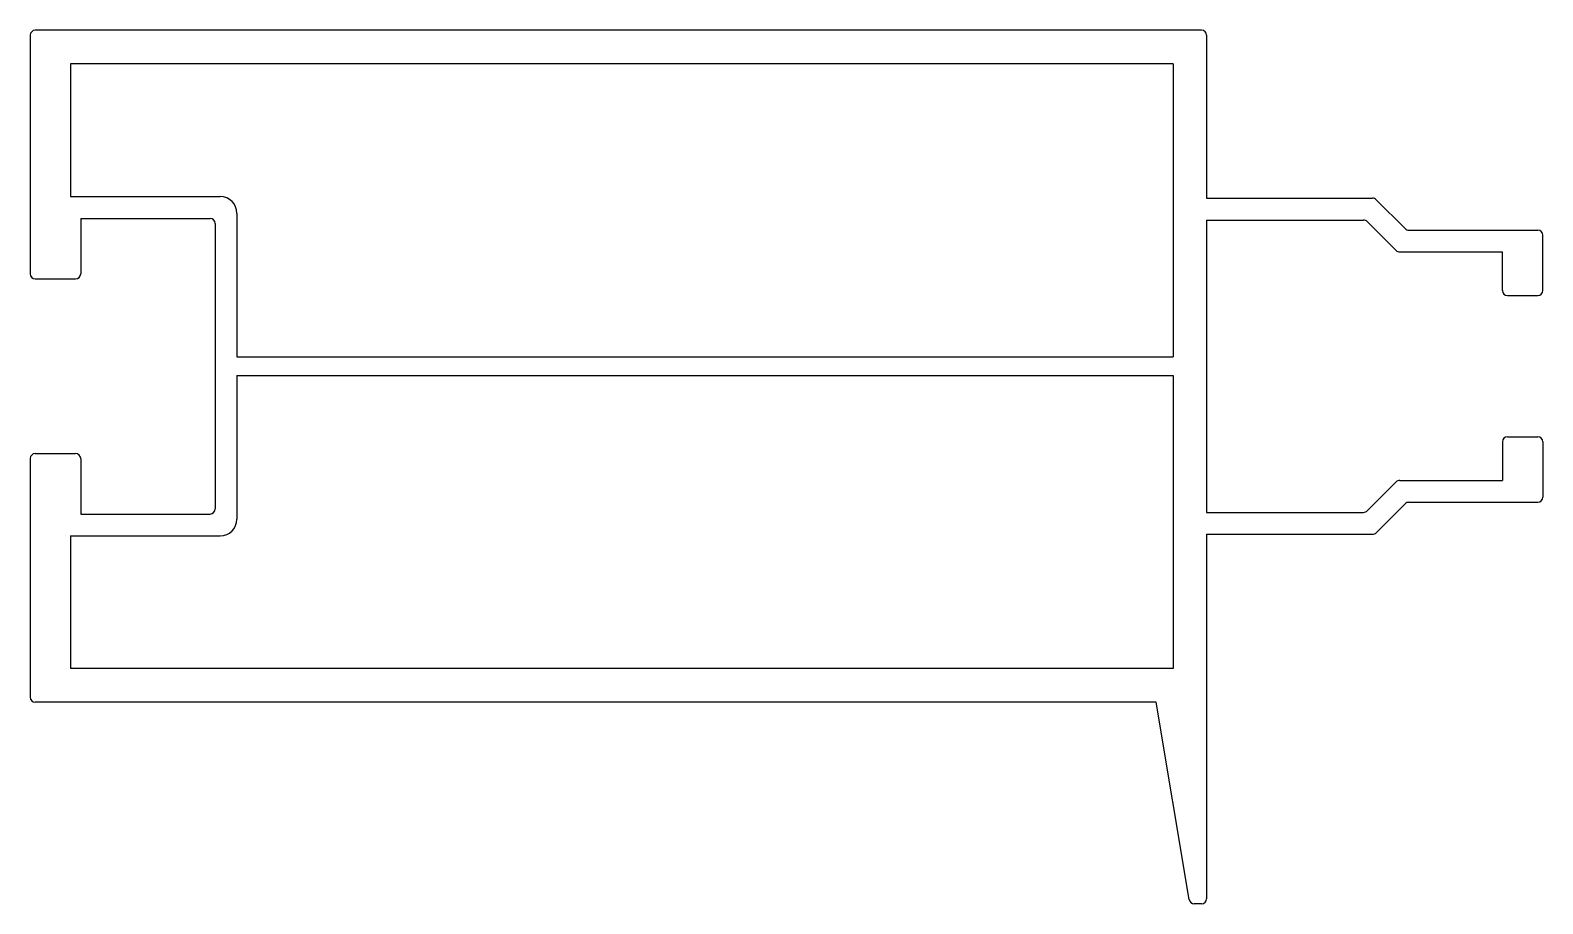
# Model space of a CAD drawing. Extents: x 770.4 to 860.4, y 521.3 to 573.3.
import ezdxf

# ---------------------------------------------------------------- set-up
doc = ezdxf.new("R2010")
doc.units = 0
doc.layers.get('0').update_dxf_attribs({"linetype": 'CONTINUOUS'})

msp = doc.modelspace()

# ---------------------------------------------------------------- linework, layer by layer
for p, q in [((770.379, 572.989), (770.379, 558.789)), ((840.079, 573.289), (770.679, 573.289)), ((840.379, 572.989), (840.379, 563.289)), ((772.779, 571.289), (772.779, 563.389)), ((838.379, 571.289), (772.779, 571.289)), ((838.379, 571.289), (838.379, 553.839)), ((772.779, 563.389), (781.679, 563.389)), ((840.379, 563.289), (850.254, 563.289)), ((850.467, 563.201), (852.191, 561.477)), ((773.379, 562.089), (781.079, 562.089)), ((773.379, 562.089), (773.379, 558.789)), ((781.379, 561.789), (781.379, 544.789)), ((782.679, 562.389), (782.679, 553.839)), ((840.379, 561.989), (849.716, 561.989)), ((840.379, 561.989), (840.379, 544.589)), ((849.928, 561.901), (851.652, 560.177)), ((852.403, 561.389), (860.079, 561.389)), ((860.379, 557.789), (860.379, 561.089)), ((851.865, 560.089), (857.979, 560.089)), ((857.979, 557.789), (857.979, 560.089)), ((770.679, 558.489), (773.079, 558.489)), ((858.279, 557.489), (860.079, 557.489)), ((782.679, 553.839), (838.379, 553.839)), ((782.679, 552.739), (782.679, 544.189)), ((782.679, 552.739), (838.379, 552.739)), ((838.379, 552.739), (838.379, 535.289)), ((858.279, 549.089), (860.079, 549.089)), ((857.979, 548.789), (857.979, 546.489)), ((860.379, 548.789), (860.379, 545.489)), ((770.379, 547.789), (770.379, 533.589)), ((770.679, 548.089), (773.079, 548.089)), ((773.379, 547.789), (773.379, 544.489)), ((849.928, 544.677), (851.652, 546.401)), ((851.865, 546.489), (857.979, 546.489)), ((840.379, 544.589), (849.716, 544.589)), ((850.467, 543.377), (852.191, 545.101)), ((852.403, 545.189), (860.079, 545.189)), ((773.379, 544.489), (781.079, 544.489)), ((772.779, 543.189), (781.679, 543.189)), ((772.779, 543.189), (772.779, 535.289)), ((840.379, 543.289), (840.379, 521.589)), ((840.379, 543.289), (850.254, 543.289)), ((838.379, 535.289), (772.779, 535.289)), ((837.379, 533.289), (770.679, 533.289)), ((839.337, 521.539), (837.379, 533.289)), ((840.079, 521.289), (839.633, 521.289))]:
    msp.add_line(p, q)
for centre, radius, start, end in [((770.679, 572.989), 0.3, 90, 180), ((840.079, 572.989), 0.3, 0, 90), ((781.679, 562.389), 1, 0, 90), ((850.254, 562.989), 0.3, 45, 90), ((781.079, 561.789), 0.3, 0, 90), ((849.716, 561.689), 0.3, 45, 90), ((852.403, 561.689), 0.3, 225, 270), ((860.079, 561.089), 0.3, 0, 90), ((851.865, 560.389), 0.3, 225, 270), ((770.679, 558.789), 0.3, 180, 270), ((773.079, 558.789), 0.3, 270, 0), ((858.279, 557.789), 0.3, 180, 270), ((860.079, 557.789), 0.3, 270, 0), ((858.279, 548.789), 0.3, 90, 180), ((860.079, 548.789), 0.3, 0, 90), ((770.679, 547.789), 0.3, 90, 180), ((773.079, 547.789), 0.3, 0, 90), ((851.865, 546.189), 0.3, 90, 135), ((860.079, 545.489), 0.3, 270, 0), ((781.079, 544.789), 0.3, 270, 0), ((849.716, 544.889), 0.3, 270, 315), ((852.403, 544.889), 0.3, 90, 135), ((781.679, 544.189), 1, 270, 0), ((850.254, 543.589), 0.3, 270, 315), ((770.679, 533.589), 0.3, 180, 270), ((839.633, 521.589), 0.3, 189.46232, 270), ((840.079, 521.589), 0.3, 270, 0)]:
    msp.add_arc(centre, radius, start, end)

doc.saveas('drawing.dxf')
